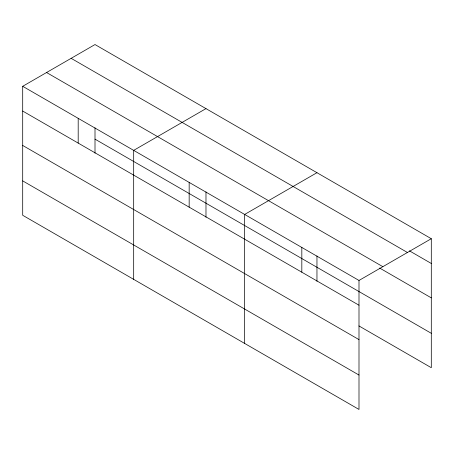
<?xml version="1.0" encoding="UTF-8"?>
<svg xmlns="http://www.w3.org/2000/svg" width="454" height="454" viewBox="0 0 454 454"><rect width="100%" height="100%" fill="white"/><g stroke="black" fill="none" stroke-linecap="round" stroke-linejoin="round"><path stroke-width="0.68" d="M358.995 339.609L358.995 280.459L22.7 86.3L22.7 215.287L358.995 409.446L358.995 339.609L22.7 145.45M358.927 325.915L431.3 367.7L431.3 238.713L95.005 44.554L22.7 86.3M205.98 108.625L133.68 150.37L133.68 279.358M316.96 172.696L244.655 214.441L244.655 343.434M358.995 280.459L431.3 238.713M409.406 250.824L431.3 263.468M71.142 58.328L407.442 252.486M46.558 72.521L382.858 266.68M379.601 268.019L431.3 297.864M95.005 139.145L431.3 333.304M22.7 111.054L358.995 305.213M22.7 180.891L358.995 375.049M316.96 255.948L316.96 281.332M301.825 247.447L301.825 272.201M205.98 191.877L205.98 217.256M189.165 182.406L189.165 207.16M95.005 127.807L95.005 153.185M78.19 118.335L78.19 143.089"/></g></svg>
